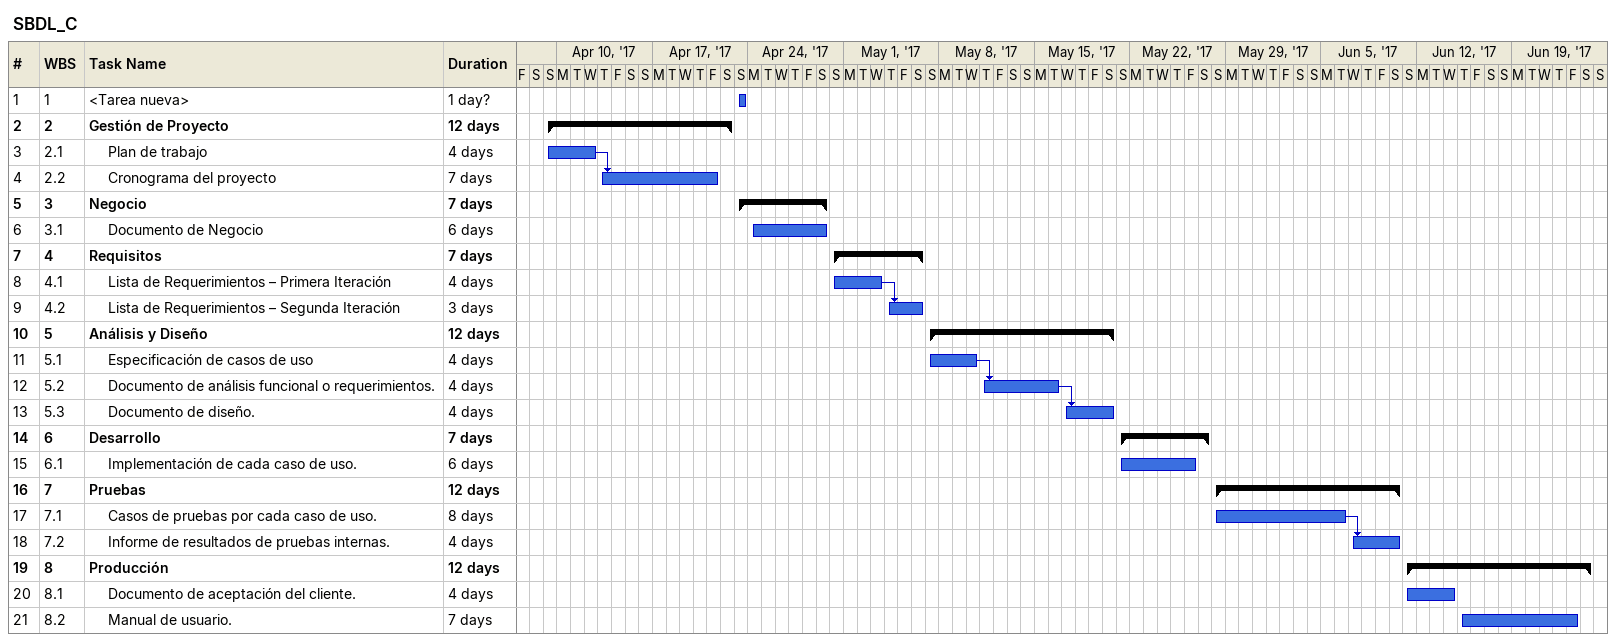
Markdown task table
SBDL_C

| ID | WBS | Task | Duration | Start | Finish | Predecessors |
|---|---|---|---|---|---|---|
| 1 | 1 | <Tarea nueva> | 1d? | 2017-04-23 | 2017-04-23 |  |
| 2 | 2 | **Gestión de Proyecto** | 12d | 2017-04-09 | 2017-04-22 |  |
| 3 | 2.1 | Plan de trabajo | 4d | 2017-04-09 | 2017-04-12 |  |
| 4 | 2.2 | Cronograma del proyecto | 7d | 2017-04-13 | 2017-04-21 | 3 |
| 5 | 3 | **Negocio** | 7d | 2017-04-23 | 2017-04-29 |  |
| 6 | 3.1 | Documento de Negocio | 6d | 2017-04-24 | 2017-04-29 |  |
| 7 | 4 | **Requisitos** | 7d | 2017-04-30 | 2017-05-06 |  |
| 8 | 4.1 | Lista de Requerimientos – Primera Iteración | 4d | 2017-04-30 | 2017-05-03 |  |
| 9 | 4.2 | Lista de Requerimientos – Segunda Iteración | 3d | 2017-05-04 | 2017-05-06 | 8 |
| 10 | 5 | **Análisis y Diseño** | 12d | 2017-05-07 | 2017-05-20 |  |
| 11 | 5.1 | Especificación de casos de uso | 4d | 2017-05-07 | 2017-05-10 |  |
| 12 | 5.2 | Documento de análisis funcional o requerimientos. | 4d | 2017-05-11 | 2017-05-16 | 11 |
| 13 | 5.3 | Documento de diseño. | 4d | 2017-05-17 | 2017-05-20 | 12 |
| 14 | 6 | **Desarrollo** | 7d | 2017-05-21 | 2017-05-27 |  |
| 15 | 6.1 | Implementación de cada caso de uso. | 6d | 2017-05-21 | 2017-05-26 |  |
| 16 | 7 | **Pruebas** | 12d | 2017-05-28 | 2017-06-10 |  |
| 17 | 7.1 | Casos de pruebas por cada caso de uso. | 8d | 2017-05-28 | 2017-06-06 |  |
| 18 | 7.2 | Informe de resultados de pruebas internas. | 4d | 2017-06-07 | 2017-06-10 | 17 |
| 19 | 8 | **Producción** | 12d | 2017-06-11 | 2017-06-24 |  |
| 20 | 8.1 | Documento de aceptación del cliente. | 4d | 2017-06-11 | 2017-06-14 |  |
| 21 | 8.2 | Manual de usuario. | 7d | 2017-06-15 | 2017-06-23 |  |
